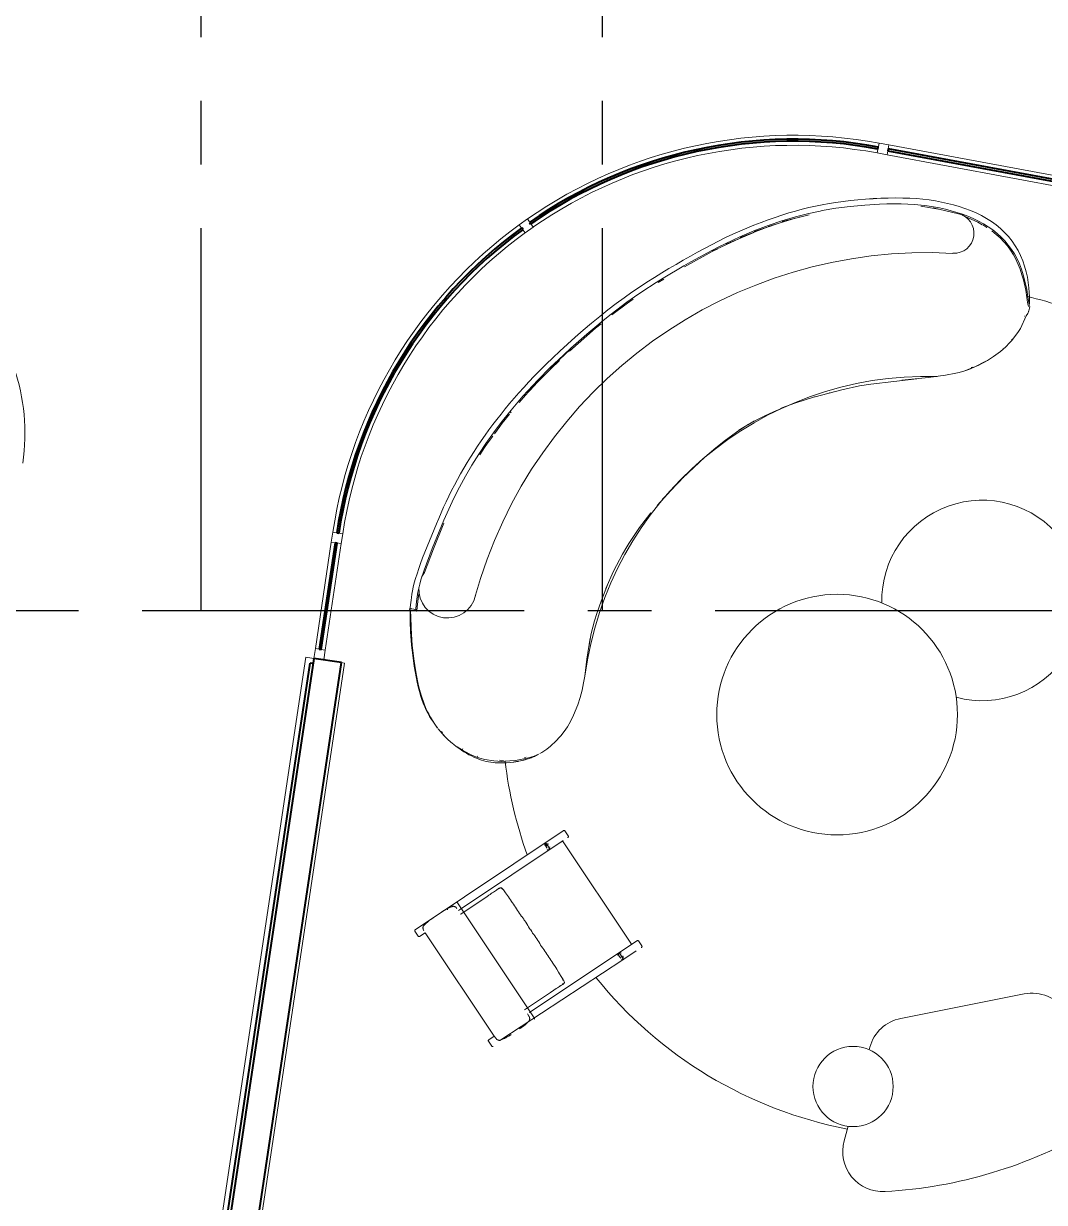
# Model space of a CAD drawing. Extents: x -14.2 to 52.3, y 3.7 to 90.9.
# Drawn here: x 15.74 to 20.83, y 23.6 to 29.48 of the extents above; entities that cross this region are included whole.
import ezdxf

# ---------------------------------------------------------------- set-up
doc = ezdxf.new("R2010")
doc.units = 0
doc.linetypes.add('limpo_PINI-PSG-PE-0102-LAZ-R00$0$CENTER2', pattern=[28.575, 19.05, -3.175, 3.175, -3.175])
for name, color, linetype, lineweight in [('limpo_PINI-PSG-PE-0102-LAZ-R00$0$- LAYOUT', 135, 'Continuous', 5), ('limpo_PINI-PSG-PE-0102-LAZ-R00$0$A-FLOR-PATT', 8, 'Continuous', 5), ('limpo_PINI-PSG-PE-0102-LAZ-R00$0$A-GLAZ-CURT', 52, 'Continuous', 5), ('limpo_PINI-PSG-PE-0102-LAZ-R00$0$A-GLAZ-CWMG', 1, 'Continuous', 5), ('limpo_PINI-PSG-PE-0102-LAZ-R00$0$A-WALL', 1, 'Continuous', 5), ('limpo_PINI-PSG-PE-0102-LAZ-R00$0$A-WALL-FNSH', 1, 'Continuous', 40), ('limpo_PINI-PSG-PE-0102-LAZ-R00$0$ARQ_MOBILIÁRIO', 135, 'Continuous', 5), ('limpo_PINI-PSG-PE-0102-LAZ-R00$0$LAYOUT_AMB_LAZ_dwg', 8, 'Continuous', 5)]:
    doc.layers.add(name, color=color, linetype=linetype, lineweight=lineweight)
for name, color, linetype in [('limpo_PINI-PSG-PE-0102-LAZ-R00$0$PA_ESTR', 181, 'limpo_PINI-PSG-PE-0102-LAZ-R00$0$CENTER2'), ('limpo_PINI-PSG-PE-0102-LAZ-R00$0$XR_ARQT', 7, 'Continuous'), ('XR_ARQT', 7, 'Continuous')]:
    doc.layers.add(name, color=color, linetype=linetype)

# ---------------------------------------------------------------- blocks, each defined once
blk = doc.blocks.new('limpo_PINI-PSG-PE-0102-LAZ-R00$0$PINI-EST-PE-1101-TQR-R20_rvt-1-5PPE_008_LAZER__P_A_0_09_')
at = {"layer": 'limpo_PINI-PSG-PE-0102-LAZ-R00$0$A-FLOR-PATT', "lineweight": 18}
h = blk.add_hatch(dxfattribs=at)
h.set_pattern_fill('FP_1', color=130, style=0, pattern_type=2)
h.set_pattern_definition([(0, (0, 0), (609.6, 152.4), [5.029, -452.171, 5.029, -452.171, -2438.4]), (0, (0, 0), (609.6, 152.4), [-914.4, 5.029, -909.371, 5.029, -452.171, -1066.8]), (0, (0, 0), (609.6, 152.4), [-2286, 5.029, -299.771, 5.029, -756.971]), (120, (228.6, 76.2), (-436.7823, 451.7291), [5.029, -452.171, 5.029, -452.171, -2438.4]), (120, (228.6, 76.2), (-436.7823, 451.7291), [-914.4, 5.029, -909.371, 5.029, -452.171, -1066.8]), (120, (228.6, 76.2), (-436.7823, 451.7291), [-2286, 5.029, -299.771, 5.029, -756.971]), (240, (304.8, 381), (-172.8177, -604.1291), [5.029, -452.171, 5.029, -452.171, -2438.4]), (240, (304.8, 381), (-172.8177, -604.1291), [-914.4, 5.029, -909.371, 5.029, -452.171, -1066.8]), (240, (304.8, 381), (-172.8177, -604.1291), [-2286, 5.029, -299.771, 5.029, -756.971])])
h.paths.add_polyline_path([(24174.1, 2435), (24175, 2435), (24174.1, 2483), (24165.2, 2435)])
h.paths.add_polyline_path([(30483.8, 2435), (30485.7, 2435), (30469.3, 2443.4), (30482.5, 2435.6)])
h.paths.add_polyline_path([(20090, 2435), (20210, 2435), (20210, 3076.2), (20090, 3098.5), (20090, 2438.3)])
h.paths.add_polyline_path([(30434.6, 2466), (30410.2, 2483.6), (30420.8, 2475)])
h.paths.add_polyline_path([(19811.7, 3241.7), (19820.8, 3290.9), (16899.1, 3833.1), (16828.6, 3795.3), (19810, 3242)])
h.paths.add_polyline_path([(11437.8, 4789.5), (11429.4, 4790.2), (11436.7, 4789.6)])
h.paths.add_polyline_path([(11269.7, 4802), (11267.6, 4802.2), (11267.6, 4802)])
h.paths.add_polyline_path([(19951.9, 8311.9), (19951.9, 8311.9), (19951.9, 8311.9)])
h.paths.add_polyline_path([(20159, 8353), (20162.4, 8353.3), (20159, 8353)])
h.paths.add_polyline_path([(20258.6, 8364.6), (20258.7, 8364.6), (20258.7, 8364.6)])
h.paths.add_polyline_path([(15587.2, 8658.4), (15588.5, 8667.1), (10225, 9462.3), (10225, 9460.5), (15579.9, 8659.4)])
h.paths.add_polyline_path([(17609.6, 8661.5), (17609.6, 8661.5), (17609.5, 8661.5)])
blk = doc.blocks.new('limpo_PINI-PSG-PE-0102-LAZ-R00$0$Parede básica _ DAA_VID - CINZA 2 - ___-2873733-5PPE_008_LAZER__P_A_0_09_')
at = {"layer": 'limpo_PINI-PSG-PE-0102-LAZ-R00$0$A-WALL'}
for p, q in [((11644.5, 4706.5), (13236.8, 4411)), ((13245.9, 4460.2), (11653.7, 4755.7))]:
    blk.add_line(p, q, dxfattribs=at)
blk = doc.blocks.new('limpo_PINI-PSG-PE-0102-LAZ-R00$0$Montante retangular - 50 x 50-2873748-5PPE_008_LAZER__P_A_0_09_')
at = {"layer": 'limpo_PINI-PSG-PE-0102-LAZ-R00$0$A-GLAZ-CWMG', "lineweight": 15}
for p, q in [((-50, 25), (0, 25)), ((-50, -25), (-50, 25)), ((0, 25), (0, -25)), ((0, -25), (-50, -25))]:
    blk.add_line(p, q, dxfattribs=at)
blk = doc.blocks.new('limpo_PINI-PSG-PE-0102-LAZ-R00$0$Parede básica _ DAA_VID - CINZA 2 - ___-3849700-5PPE_008_LAZER__P_A_0_09_')
at = {"layer": 'limpo_PINI-PSG-PE-0102-LAZ-R00$0$A-WALL'}
for radius in [1000, 950]:
    blk.add_arc((6346.1, 3316.8), radius, 351.46859, 102.058, dxfattribs=at)
blk = doc.blocks.new('limpo_PINI-PSG-PE-0102-LAZ-R00$0$Parede básica _ DAA_VID - CINZA 2 - ___-3852131-5PPE_008_LAZER__P_A_0_09_')
at = {"layer": 'limpo_PINI-PSG-PE-0102-LAZ-R00$0$A-WALL'}
for p, q in [((8793.9, 2243.5), (8873.6, 2774.3)), ((8923, 2766.9), (8843.4, 2236))]:
    blk.add_line(p, q, dxfattribs=at)
blk = doc.blocks.new('limpo_PINI-PSG-PE-0102-LAZ-R00$0$Montante retangular - 50 x 50-2873401-5PPE_008_LAZER__P_A_0_09_')
at = {"layer": 'limpo_PINI-PSG-PE-0102-LAZ-R00$0$A-GLAZ-CWMG', "lineweight": 15}
for p, q in [((-50, 25), (0, 25)), ((-50, -25), (-50, 25)), ((0, 25), (0, -25)), ((0, -25), (-50, -25))]:
    blk.add_line(p, q, dxfattribs=at)
blk = doc.blocks.new('limpo_PINI-PSG-PE-0102-LAZ-R00$0$Montante retangular - 50 x 50-2058550-5PPE_008_LAZER__P_A_0_09_')
at = {"layer": 'limpo_PINI-PSG-PE-0102-LAZ-R00$0$A-GLAZ-CWMG', "lineweight": 15}
for p, q in [((0, 25), (-50, 25)), ((-50, 25), (-50, -25)), ((0, -25), (0, 25)), ((-50, -25), (0, -25))]:
    blk.add_line(p, q, dxfattribs=at)
blk = doc.blocks.new('limpo_PINI-PSG-PE-0102-LAZ-R00$0$Parede básica _ DAA_VID - CINZA 2 - ___-3852318-5PPE_008_LAZER__P_A_0_09_')
at = {"layer": 'limpo_PINI-PSG-PE-0102-LAZ-R00$0$A-WALL'}
for radius, start in [(2325, 126.09375), (2275, 126.05332)]:
    blk.add_arc((11180.3, 2478.8), radius, start, 171.46859, dxfattribs=at)
blk = doc.blocks.new('limpo_PINI-PSG-PE-0102-LAZ-R00$0$Montante retangular - 50 x 50-3852149-5PPE_008_LAZER__P_A_0_09_')
at = {"layer": 'limpo_PINI-PSG-PE-0102-LAZ-R00$0$A-GLAZ-CWMG', "lineweight": 15}
for p, q in [((-25, 25), (25, 25)), ((-25, -25), (-25, 25)), ((25, 25), (25, -25)), ((25, -25), (-25, -25))]:
    blk.add_line(p, q, dxfattribs=at)
blk = doc.blocks.new('limpo_PINI-PSG-PE-0102-LAZ-R00$0$Parede básica _ DAA_VID - CINZA 2 - ___-3852316-5PPE_008_LAZER__P_A_0_09_')
at = {"layer": 'limpo_PINI-PSG-PE-0102-LAZ-R00$0$A-WALL'}
for radius, end in [(2325, 124.86146), (2275, 124.90188)]:
    blk.add_arc((11180.3, 2478.8), radius, 79.48661, end, dxfattribs=at)
blk = doc.blocks.new('limpo_PINI-PSG-PE-0102-LAZ-R00$0$LAYOUT_AMB_LAZ_dwg-2867451-5PPE_008_LAZER__P_A_0_09_')
at = {"color": 9, "lineweight": 5}
for p, q in [((28748.4, 22794.3), (28835.4, 22780)), ((28810.1, 22785.9), (28935.8, 22756.8)), ((27917.3, 22667.7), (28056.2, 22714.7)), ((28122.4, 22734.5), (27987.5, 22694.1)), ((27993.1, 22693.3), (28022.2, 22702.7)), ((28056.7, 22717.5), (28191.1, 22752.3)), ((28141.7, 22739.5), (28157.2, 22743.4)), ((27776.7, 22605.7), (27915.3, 22664.1)), ((27846.9, 22638.2), (27986.5, 22691.1)), ((27858.5, 22640.1), (27872, 22645.6)), ((27707, 22570.4), (27843.2, 22633.7)), ((27466.3, 22430.6), (27438.8, 22413.5)), ((27268.2, 22337.8), (27228.5, 22308.7)), ((29287.8, 22290.9), (29287.7, 22291)), ((29265.5, 22245.7), (29265.8, 22246.2)), ((29284, 22271.7), (29283.9, 22271.4)), ((29284, 22271.7), (29283.9, 22271.4)), ((29200.9, 22129.2), (29202.6, 22131.3)), ((26902.8, 21983.4), (26946.1, 22024.3)), ((28999.2, 21989.6), (29007.1, 21992)), ((26791.2, 21869.8), (26826.6, 21905.9)), ((28288.9, 21864.3), (28288.9, 21864.3)), ((28289.5, 21864.5), (28289.5, 21864.5)), ((28290.9, 21864.8), (28291, 21864.8)), ((28291.9, 21865), (28291.9, 21865)), ((28312.2, 21869.9), (28312.3, 21869.9)), ((28312.5, 21869.9), (28312.6, 21870)), ((26701.9, 21764), (26705.6, 21768.3)), ((27839.8, 21677), (27919.4, 21723.2)), ((27433, 21301.3), (27501.2, 21377.2)), ((26317.8, 21085.7), (26370.4, 21213.2)), ((26201.1, 20775.3), (26201.7, 20734.7)), ((26205.3, 20649.9), (26207, 20628)), ((26212.4, 20604), (26207, 20690.5)), ((26363.8, 20166.3), (26358.5, 20174.2)), ((26464.1, 20085.8), (26462.1, 20087.3)), ((26538.8, 20049.9), (26535.8, 20051.3)), ((26667.9, 20029.2), (26647.4, 20031.4)), ((26681.8, 20018.2), (26680, 20018.1)), ((26719.1, 20022.1), (26716.7, 20021.8)), ((26728.8, 20023.5), (26725, 20022.9)), ((26780.3, 20046), (26772.2, 20044.6)), ((26775.7, 20034.1), (26773.8, 20033.6))]:
    blk.add_line(p, q, dxfattribs=at)
at = {"color": 9, "lineweight": 5, "flags": 128}
for points in [[(26948.6, 22071.7), (26913.2, 22038.7), (26948.5, 22071.8), (26985.9, 22106), (27024.8, 22140.8), (27064.8, 22175.7), (27105.6, 22210.4), (27146.8, 22244.4), (27187.9, 22277.3), (27228.5, 22308.7), (27268.1, 22338), (27307, 22365.5), (27345.1, 22391.4), (27382.6, 22415.9), (27419.6, 22439.3), (27456, 22461.6), (27492.1, 22483.1), (27527.9, 22504.1), (27563.4, 22524.7), (27563.4, 22524.7), (27598.9, 22544.9), (27634.1, 22564.6), (27669.3, 22583.9), (27704.5, 22602.5), (27739.6, 22620.6), (27774.7, 22638), (27810, 22654.7), (27845.3, 22670.6), (27880.7, 22685.8), (27916, 22700.3), (27951.2, 22713.9), (27986.3, 22726.8), (28021, 22738.9), (28055.5, 22750.2), (28089.5, 22760.7), (28123.1, 22770.4), (28156.4, 22779.3), (28189.5, 22787.5), (28222.8, 22795), (28256.3, 22801.7), (28290.3, 22807.9), (28325, 22813.4), (28360.5, 22818.3), (28397, 22822.7), (28434.3, 22826.5), (28472.1, 22829.7), (28472.1, 22829.7), (28510, 22832.1)], [(28472.1, 22829.7), (28510, 22832.3), (28510, 22832.1), (28547.8, 22834.2), (28510, 22832.3)], [(28547.8, 22834.2), (28585.3, 22835.4), (28622.1, 22835.8), (28657.9, 22835.4), (28692.5, 22834.3), (28726, 22832.3), (28758.5, 22829.4), (28790.1, 22825.6), (28821, 22821), (28851.2, 22815.4), (28880.9, 22808.8), (28910.3, 22801.3), (28939.3, 22792.8), (28967.9, 22783.3), (28996, 22772.7), (29023.4, 22760.9), (29049.9, 22748), (29075.6, 22733.8), (29100.1, 22718.3)], [(27356.9, 22367.6), (27428.4, 22413.9), (27463, 22435.9), (27566.8, 22497.1), (27601.3, 22517), (27705.3, 22573.7), (27740.1, 22591.8), (27775.1, 22609), (27845.3, 22641.7), (27915.9, 22671.3), (27986.2, 22697.8), (28055.5, 22721.2), (28123.2, 22741.2), (28156.5, 22750.3), (28189.7, 22758.3), (28245.3, 22770.2), (28256.2, 22772.7)], [(28256.2, 22772.7), (28324.2, 22784.3), (28395, 22793.5), (28468.2, 22800.4), (28542, 22804.6), (28578.5, 22805.8), (28614.4, 22806.1), (28649.6, 22805.8), (28716.7, 22802.5), (28748.9, 22799.5), (28780.3, 22795.9), (28810.9, 22791.1), (28840.9, 22785.6), (28870.3, 22779.3), (28899.2, 22771.9), (28927.6, 22763.6), (28955.5, 22754.2), (28982.8, 22744.1), (29009.3, 22732.6), (29035, 22720.2), (29059.7, 22706.1), (29083.8, 22692.1), (29106.4, 22676.2), (29127.9, 22659.1), (29148, 22640.8), (29166.4, 22621.4), (29183.8, 22600.8), (29199.9, 22579.1), (29214.5, 22556.2), (29228.2, 22531.7), (29239.9, 22506.5), (29249.2, 22480.8), (29258.4, 22452.8), (29265.6, 22426.7), (29276.2, 22379.6), (29281.9, 22342.1), (29286.8, 22314.4)], [(28953.8, 22749.2), (29032.3, 22714.6), (29053.4, 22702.3)], [(29074.3, 22690.1), (29077.4, 22688.3), (29057.4, 22702)], [(29100.1, 22718.3), (29123.4, 22701.4), (29145.4, 22683.2)], [(29102.4, 22671.1), (29123.5, 22654.2), (29143.3, 22636.2), (29162.3, 22616.8), (29179.6, 22596.4), (29195.5, 22574.9), (29209.9, 22552.2), (29218.2, 22537.2), (29233.8, 22504), (29243.5, 22479.8), (29252.3, 22452.5)], [(29145.4, 22683.2), (29165.9, 22663.6), (29185, 22642.7), (29202.6, 22620.7)], [(27569.4, 22492.5), (27708.2, 22568.2), (27735.9, 22581.8)], [(29202.6, 22620.7), (29218.6, 22597.5), (29233, 22573.3), (29245.6, 22548)], [(29245.6, 22548), (29256.6, 22521.9), (29265.7, 22494.8), (29273.2, 22467.5), (29279.1, 22440.2), (29283.6, 22413.6)], [(29252.3, 22452.5), (29259.5, 22426.6), (29270.8, 22375.8), (29276.3, 22339.7)], [(29283.6, 22413.6), (29286.8, 22388.1), (29288.9, 22364.2), (29290, 22342.4), (29290.2, 22323.3)], [(26763.6, 21846.3), (26812.7, 21900.5), (26839.8, 21928.3), (26898.4, 21987.8), (26966.6, 22052), (27003.5, 22086.3), (27082.1, 22155.6), (27122.5, 22190.2), (27163.3, 22223.9), (27203.7, 22256.6), (27282.1, 22316.2), (27319.8, 22343), (27356.9, 22367.6)], [(27207.1, 22252.3), (27285.9, 22311.1), (27314.2, 22330.9)], [(29291.4, 22293.7), (29291.6, 22293.1), (29287.3, 22273.3), (29282.1, 22259.9), (29273.8, 22247.8), (29244.8, 22184), (29241.7, 22179.4), (29231, 22164.4)], [(29276.3, 22339.7), (29278.5, 22325.1), (29282.1, 22306.1)], [(29284.8, 22294.6), (29284.3, 22296.7), (29282.1, 22306.1)], [(29288.4, 22306.4), (29287.1, 22312.8), (29288.4, 22307.9)], [(29290.2, 22323.3), (29289.6, 22307.2), (29289.3, 22304), (29288.4, 22307.9)], [(29290.8, 22291.6), (29290.7, 22291.5), (29289.3, 22290.7)], [(29290.6, 22298.5), (29291.6, 22293.1), (29291.4, 22293.4)], [(26996.1, 22071.7), (27126.6, 22185.4), (27153.4, 22207.1)], [(29079.8, 22025.4), (29033.3, 22000.3), (29020.8, 21994.9), (29068.5, 22019.4), (29079.8, 22025.4), (29110.7, 22044.8), (29144.9, 22069.5), (29159.1, 22081.8), (29172.5, 22093.5), (29189.9, 22112.3), (29201, 22124.4), (29215.1, 22142.8), (29231, 22164.4)], [(26898.4, 21987.8), (26898.8, 21987.5), (26968.5, 22049.9), (27004.9, 22084.7), (27003.5, 22086.3)], [(29154.9, 22085.9), (29155.3, 22086.2), (29155.7, 22086.6)], [(26202.5, 20792), (26202.1, 20787.5), (26202, 20787.5), (26202.5, 20793.1), (26202.6, 20793.3), (26204.9, 20817.6), (26206.2, 20829.5), (26208, 20843.2), (26210.4, 20858.7), (26213.5, 20876), (26217.4, 20895), (26222.4, 20915.6), (26228.5, 20937.9), (26235.9, 20961.7), (26244.4, 20986.9), (26253.8, 21013.2), (26264, 21040.4), (26274.8, 21068.3), (26286, 21096.6), (26320.8, 21181.8), (26332.5, 21209.8), (26344.3, 21237.7), (26356.2, 21265.4), (26368.5, 21293), (26381.2, 21320.6), (26394.3, 21348.3), (26408, 21376), (26422.3, 21403.8), (26437.3, 21431.7), (26452.8, 21459.7), (26468.9, 21487.6), (26485.5, 21515.4), (26502.6, 21543.2), (26520.2, 21570.7), (26538.1, 21598), (26556.4, 21625), (26575.2, 21651.8), (26594.3, 21678.4), (26614, 21704.9), (26634.1, 21731.2), (26654.7, 21757.6), (26676, 21783.9), (26697.8, 21810.3), (26720.2, 21836.8), (26743.5, 21863.5), (26767.8, 21890.7), (26793.5, 21918.4), (26820.6, 21946.9), (26849.4, 21976.4), (26880.2, 22006.9), (26913.2, 22038.6)], [(28653.6, 21926.1), (28786.8, 21940.1), (28870.9, 21951), (28922.8, 21961.3), (28938.5, 21965.3), (28968, 21974), (28982, 21978.4), (28995.3, 21983.9), (29020.6, 21994.8), (28968, 21974)], [(26745.3, 21816), (26776.6, 21851.4), (26792.1, 21869), (26826.6, 21905.9), (26827.3, 21906.5), (26902.8, 21983.4)], [(28049, 21785), (28068.6, 21793.3), (28124.3, 21813.6), (28217.4, 21843.1), (28221.1, 21844.2), (28353.7, 21879.3), (28442.6, 21898.2), (28498.4, 21907.6), (28728.9, 21934)], [(26312.1, 21088), (26369.8, 21227.8), (26419.5, 21337.9), (26447.2, 21393), (26477.6, 21447.9), (26509.8, 21502.8), (26543.4, 21557.4), (26579.5, 21610.7), (26616.6, 21663.6), (26656.2, 21715.6), (26697.1, 21767.9), (26763.6, 21846.3)], [(26621.5, 21660), (26648.1, 21695.3), (26660.7, 21712.1), (26696.9, 21757.3)], [(27882.3, 21703.5), (27969.5, 21749.7), (28013.1, 21769.7), (28067.5, 21792.9)], [(27563.9, 21441.4), (27560, 21437.7), (27561.2, 21438.9), (27671.8, 21542.7), (27725.2, 21589.1), (27774, 21628.2), (27840.5, 21675.9), (27874.2, 21697)], [(26548.6, 21554), (26572.9, 21590.4), (26584.2, 21607.4), (26613.9, 21648.1)], [(27459.2, 21333.9), (27536.3, 21413.2), (27567.1, 21444.4)], [(27177.4, 20888.1), (27215.1, 20973.4), (27260.2, 21059.7), (27281.7, 21095.8), (27292, 21112.2), (27345.7, 21192.2), (27402.4, 21264.7), (27379.9, 21237.7)], [(26204.1, 20787.5), (26204.5, 20787.3), (26206.2, 20787.3), (26210.8, 20786.3), (26219.6, 20784.5), (26229.7, 20782), (26229.8, 20786.9), (26233.5, 20823.3), (26240.7, 20869.9), (26249.5, 20909.4), (26255.5, 20931.5), (26271.1, 20979.9), (26312.1, 21088)], [(26321.4, 21093.4), (26318.3, 21085.5), (26272.9, 20967.2)], [(27092.2, 20595.8), (27104.5, 20663.8), (27120.8, 20725.9), (27132.8, 20763.4), (27153.6, 20824.5), (27189.2, 20914.7)], [(26200, 20782.4), (26204.3, 20780.9), (26208.9, 20780), (26217.8, 20778.1), (26232.7, 20774.9), (26235.7, 20775.6), (26236.9, 20794), (26239.6, 20822.8), (26243.7, 20851.6), (26246.5, 20866)], [(26200.3, 20778.6), (26199.1, 20785.6), (26200, 20787)], [(26204.3, 20780.9), (26202.9, 20781.8), (26199.8, 20783.7)], [(26203.4, 20773.8), (26201.2, 20777.2), (26201.1, 20776.3), (26201.1, 20775.7), (26201.1, 20775.3)], [(26201.1, 20774.1), (26201.7, 20734.7), (26201.7, 20733.2), (26202.5, 20706.7), (26203.1, 20688.7), (26203, 20693.8), (26202.5, 20706.7), (26201.9, 20726.3), (26201.7, 20733.2)], [(26278, 20294.7), (26271.3, 20312.6), (26257.7, 20351.1), (26251.3, 20372.2), (26245.8, 20394.9), (26240, 20419.2), (26230.1, 20471.3), (26221.7, 20525.4), (26212.4, 20604), (26207.6, 20671.3), (26206.4, 20690.5), (26204.8, 20747.3), (26204, 20773.1), (26203.4, 20773.8)], [(26214.9, 20553.7), (26211.7, 20579.7), (26211.9, 20580), (26209.1, 20605), (26211.7, 20579.7), (26209.1, 20604.6), (26209.1, 20605), (26207, 20628.6), (26205.5, 20650.9), (26203.1, 20689.8), (26203.1, 20688.7), (26204.1, 20670.2), (26203.1, 20689.8)], [(26207, 20628.6), (26209.1, 20604.6), (26207, 20628), (26207, 20628.6), (26205.3, 20649.9), (26204.1, 20670.2)], [(26848.5, 20064), (26858.7, 20069.6), (26883.4, 20086.5), (26900.7, 20100.6), (26930.2, 20127.9), (26946.1, 20145.5), (26954.2, 20154.9), (26978.3, 20186.4), (26986, 20198.4), (27001.2, 20224.9), (27016.2, 20255.2), (27037.2, 20306.8), (27049.5, 20343.6), (27059.7, 20380.8), (27066.8, 20417.3), (27072.7, 20451), (27081.9, 20536), (27099.8, 20639.5)], [(26211.7, 20579.7), (26215, 20553.9), (26214.9, 20553.7), (26218.4, 20527.2), (26218.4, 20527.1), (26222.4, 20500.2), (26222.4, 20500.1), (26226.8, 20473.2), (26231.6, 20446.8), (26236.7, 20421.3)], [(26211.9, 20580), (26215, 20553.9), (26218.4, 20527.2)], [(26236.7, 20421.3), (26242.2, 20397.1), (26247.9, 20374.5), (26254, 20353.4), (26260.4, 20333.7)], [(26260.4, 20333.7), (26267.2, 20315.2), (26274.4, 20297.7), (26282.1, 20281), (26290.2, 20265.1), (26298.7, 20249.8), (26307.8, 20234.9), (26317.4, 20220.4), (26327.4, 20206.4), (26337.8, 20192.8), (26338.8, 20191.5), (26321.2, 20216), (26302.5, 20246.1), (26294.1, 20261.8), (26285.7, 20277.9), (26278, 20294.7)], [(26371.5, 20153.5), (26351.6, 20176.1), (26341.1, 20188.4), (26361.3, 20164.2)], [(26678.8, 20018), (26677.2, 20017.9), (26676.2, 20017.8), (26674.1, 20017.7), (26665.9, 20017.6), (26645.4, 20017.9), (26626.4, 20018.9), (26615.7, 20019.9), (26604.5, 20021.3), (26592.9, 20023.1), (26581, 20025.5), (26569, 20028.5), (26556.9, 20032), (26544.7, 20036.2), (26532.4, 20041), (26520, 20046.3), (26507.6, 20052.3), (26495.1, 20058.8), (26482.5, 20065.9), (26469.8, 20073.6), (26457.2, 20081.9), (26444.5, 20090.8), (26431.9, 20100.2), (26419.4, 20110.1), (26417.8, 20111.4), (26413.2, 20114.8), (26391.7, 20133.4), (26381.4, 20143.1), (26361.3, 20164.2)], [(26832, 20056.7), (26820.3, 20052), (26784.6, 20041.5), (26759.8, 20035.8), (26727.1, 20030.1), (26699.2, 20027.4), (26674.3, 20026.1), (26659.6, 20025.6), (26619.5, 20027.5), (26573.7, 20034.4), (26549.3, 20040.9), (26524.6, 20049.7), (26499.7, 20060.7), (26461.9, 20081.5), (26436.8, 20097.4)], [(26773, 20033.4), (26767.8, 20031.9), (26775.7, 20034.1), (26783.4, 20036.3), (26804.4, 20043.3), (26810.6, 20045.7), (26816.4, 20048.1), (26822, 20050.5), (26827.2, 20053), (26832.3, 20055.6), (26837.3, 20058.3), (26842.1, 20061.1), (26842.5, 20061.3), (26841.9, 20061.1), (26837.3, 20058.3)], [(26810.6, 20045.7), (26813.5, 20046.9), (26812.5, 20046.5), (26825.5, 20052.3)], [(26832.3, 20055.6), (26829.8, 20054.4), (26827.2, 20053)], [(26626.4, 20018.9), (26636.3, 20018.2), (26645.4, 20017.9)], [(26751.8, 20028), (26771.7, 20033.1), (26767.8, 20031.9), (26751.8, 20028), (26743.9, 20026.3), (26736.3, 20024.8), (26740.3, 20025.6), (26732.3, 20024.1), (26736.3, 20024.8), (26728.8, 20023.5), (26721.8, 20022.4), (26715.1, 20021.5), (26703, 20020.2), (26682.8, 20018.3)], [(26783.4, 20036.3), (26790.8, 20038.6), (26804.4, 20043.3)]]:
    blk.add_lwpolyline(points, dxfattribs=at)
at = {"color": 9, "lineweight": 5}
for centre, radius, start, end in [((28913.2, 22659.4), 100, 266.85016, 76.95309), ((28779.2, 20224.7), 2338.3, 86.85016, 164.79377), ((28779.2, 20224.7), 1721.5, 88.34868, 172.44656), ((26387.8, 20883.2), 142.4, 143.83697, 153.32135), ((26387.8, 20883.2), 142.4, 176.31828, 347.70735)]:
    blk.add_arc(centre, radius, start, end, dxfattribs=at)
at = {"layer": 'limpo_PINI-PSG-PE-0102-LAZ-R00$0$- LAYOUT', "color": 9}
for p, q in [((26965.7, 19679), (26964.5, 19678.5)), ((26989.8, 19647.5), (26988.8, 19646.6)), ((26876.6, 19604.8), (26877.8, 19602.8)), ((26877.8, 19618), (26877.1, 19618.3)), ((26877.9, 19602.1), (26877.3, 19601.7)), ((26879.1, 19602.9), (26878.2, 19602.3)), ((26881.3, 19613.5), (26881.3, 19613.5)), ((26882.3, 19605), (26881.9, 19604.7)), ((26882.5, 19611.7), (26882.8, 19611.8)), ((26883.7, 19606), (26882.9, 19605.4)), ((26885, 19606.8), (26884.1, 19606.2)), ((26885.5, 19613.7), (26884.8, 19613.3)), ((26884.9, 19613.2), (26885.5, 19613.7)), ((26886.7, 19583.9), (26885.6, 19583.2)), ((26886.1, 19607.5), (26886, 19607.5)), ((26888.5, 19609.2), (26887.9, 19608.7)), ((26888.4, 19615.5), (26889.1, 19616)), ((26889, 19585.4), (26888.4, 19585)), ((26889.9, 19610.1), (26889.2, 19609.6)), ((26892.1, 19611.6), (26891.3, 19611.1)), ((26892.2, 19594.1), (26893.1, 19594.7)), ((26893.6, 19595), (26893.9, 19595.2)), ((26894.7, 19595.8), (26895.3, 19596.2)), ((26894.8, 19593.2), (26894.9, 19593.2)), ((26896, 19596.6), (26896.6, 19597)), ((26896.1, 19596.5), (26896.7, 19597)), ((26896.9, 19591.2), (26896.4, 19590.9)), ((26897.2, 19590.9), (26897.1, 19590.8)), ((26898, 19598), (26897.3, 19597.5)), ((26898.4, 19591.7), (26897.8, 19591.3)), ((26900.2, 19599.4), (26899.5, 19598.9)), ((26903.2, 19594.9), (26902.5, 19594.4)), ((26955.6, 19624.4), (26959.2, 19626.8)), ((26959.8, 19628), (26958.5, 19628.1)), ((26643.1, 19390.5), (26641.3, 19389.3)), ((26645.7, 19392.1), (26644.5, 19391.4)), ((26644.8, 19391.2), (26644.9, 19391.2)), ((26648.3, 19393.7), (26647.1, 19393.1)), ((26648, 19393.4), (26647.2, 19393)), ((26652.6, 19393.3), (26652, 19393.4)), ((26654.1, 19394.6), (26653.8, 19394.6)), ((26654.2, 19392.8), (26654.3, 19392.7)), ((26655.7, 19393.9), (26655.1, 19394.2)), ((26659.8, 19390.5), (26658.9, 19391.4)), ((26386.9, 19287.9), (26387.2, 19287.2)), ((26357.9, 19273.1), (26365, 19277.7)), ((26454.3, 19263), (26456.6, 19264.5)), ((27305, 19111.4), (27304.6, 19110.2)), ((27234.8, 19059.7), (27234.2, 19059.3)), ((27238.6, 19062.3), (27238, 19061.9)), ((27244.6, 19054.1), (27243.3, 19056)), ((27248, 19064.7), (27248, 19064.7)), ((27249.8, 19063.3), (27249.4, 19063.8)), ((27250.6, 19070.3), (27249.9, 19069.9)), ((27251.5, 19064.6), (27252.2, 19065)), ((27251.6, 19064.5), (27252.2, 19064.9)), ((27252.8, 19071.8), (27252.1, 19071.3)), ((27253.6, 19065.8), (27252.9, 19065.4)), ((27259.1, 19051.9), (27258.5, 19051.5)), ((27261.7, 19053.7), (27261, 19053.2)), ((27263.9, 19055.2), (27263.2, 19054.7)), ((27249.7, 19045.7), (27249.2, 19045.3)), ((27250.9, 19046.5), (27250, 19045.9)), ((27260.3, 19040.2), (27255.8, 19037.2)), ((27258.4, 19045), (27258.6, 19045.1)), ((27259.2, 19048.8), (27259.5, 19048.6)), ((27260.3, 19046.3), (27260.6, 19046.4)), ((27261.6, 19044.5), (27261.6, 19044.4)), ((27262.7, 19047.8), (27263.4, 19048.3)), ((27263.4, 19048.3), (27262.8, 19047.7)), ((27263.6, 19042.4), (27263.1, 19042.1)), ((27264.7, 19049.2), (27264, 19048.7)), ((27264.4, 19039.5), (27264.4, 19038.7)), ((27266.2, 19050.2), (27266.9, 19050.7)), ((26948, 18904.6), (26947.3, 18904.1)), ((26947.4, 18904.5), (26948.9, 18905.4)), ((26963.1, 18914.8), (26963, 18914.7)), ((26965.3, 18916.8), (26963.5, 18915.1)), ((26965.2, 18917), (26963.6, 18915.7)), ((26967.5, 18918.1), (26968.3, 18919)), ((26967.6, 18918), (26968.3, 18918.8)), ((26772.4, 18786.9), (26901.6, 18873.3))]:
    blk.add_line(p, q, dxfattribs=at)
at = {"layer": 'limpo_PINI-PSG-PE-0102-LAZ-R00$0$- LAYOUT', "color": 9, "flags": 128}
for points in [[(26224.5, 19180.9), (26224.6, 19182.2), (26225, 19183.4), (26225.7, 19184.5), (26226.7, 19185.4), (26964.5, 19678.5), (26966.6, 19679.9), (26967.8, 19680.5), (26969.1, 19680.7), (26970.4, 19680.6), (26971.6, 19680.2), (26972.7, 19679.5), (26973.6, 19678.5), (26990.2, 19653.6), (26990.8, 19652.4), (26991.1, 19651.1), (26991, 19649.8), (26990.6, 19648.6), (26989.8, 19647.5), (26987.7, 19646.1), (26986.7, 19645.2)], [(26938.3, 19660.1), (26939, 19661.2), (26940, 19662.1)], [(26965.4, 19631), (26964.2, 19630.2), (26452.6, 19288.2)], [(26885, 19592.2), (26883.7, 19594.1), (26883.5, 19594.3), (26878.2, 19602.3), (26878, 19602.6), (26877.8, 19602.8), (26872.4, 19610.9)], [(26876.6, 19618.3), (26876.1, 19618.4), (26875.8, 19618.4), (26874.6, 19618.1), (26873.4, 19617.6)], [(26882.7, 19605.3), (26882.3, 19605), (26876.6, 19613.7), (26876, 19614.9), (26875.7, 19616.1), (26875.8, 19617.4), (26876.1, 19618.4), (26876.2, 19618.7), (26877, 19619.8), (26877.9, 19620.6)], [(26879, 19617.4), (26879.4, 19617.1), (26880.3, 19616.2), (26882.2, 19613.2), (26881.3, 19613.5), (26881.5, 19613.3)], [(26879.7, 19615.8), (26880.2, 19616.1), (26894.5, 19594.8), (26894.1, 19595.3), (26894.2, 19595.4), (26894.5, 19594.8)], [(26881.8, 19612.9), (26882, 19612.7), (26882.8, 19611.8), (26883.2, 19611.3), (26884.5, 19609.6), (26885.5, 19608.2), (26885.8, 19607.8), (26886, 19607.5), (26891.3, 19599.5), (26891.6, 19599.1), (26891.3, 19599.5), (26886, 19607.5), (26885.8, 19607.8), (26884.3, 19609.9), (26884.5, 19609.6)], [(26882.3, 19613.1), (26882.2, 19613.2), (26882.1, 19613.1)], [(26885.8, 19607.8), (26885.5, 19608.2), (26883.1, 19612), (26882.3, 19613.1)], [(26884, 19613.1), (26883.4, 19613), (26883.2, 19613)], [(26894.2, 19594.6), (26893.9, 19595.2), (26893.6, 19595.8), (26892.5, 19597.6), (26891.6, 19599.1), (26891.3, 19599.5), (26892.7, 19597.3), (26892.5, 19597.6)], [(26893.2, 19588.7), (26894.1, 19587.8), (26895.2, 19587), (26896.4, 19586.6), (26897.4, 19586.6), (26897.7, 19586.5), (26899, 19586.8), (26900.2, 19587.4)], [(26894.9, 19594.3), (26894.9, 19594.2), (26894.8, 19594.1)], [(26894.8, 19593.5), (26894.8, 19593.2), (26894.9, 19594.2)], [(26897.7, 19588.3), (26897.7, 19588.7), (26897.7, 19588.9), (26897.5, 19590.1), (26897.1, 19590.8), (26896.9, 19591.2), (26894.9, 19594.2), (26894.9, 19594.2), (26894.9, 19594.3)], [(26895, 19589.9), (26895.9, 19590.5), (26895.6, 19590.3)], [(26895.2, 19595.1), (26895.2, 19595.3), (26895.6, 19595.8)], [(26895.6, 19584.3), (26896.6, 19585.2), (26897.3, 19586.2), (26897.4, 19586.6), (26897.7, 19587.5), (26897.7, 19587.8)], [(26961.1, 19628.3), (26961.6, 19628.4), (26961.7, 19628.5), (27306.2, 19113), (27308.7, 19114.7), (27309.9, 19115.5)], [(26457.1, 19265.2), (26454.1, 19263.2), (26453.6, 19263.9), (26455.7, 19265.2), (26583.3, 19350.5), (26594.8, 19358.2), (26600.1, 19361.8), (26605.7, 19365.6), (26611.4, 19369.5), (26616.8, 19373.2), (26622.1, 19376.9), (26627.2, 19380.4), (26631.9, 19383.7), (26636.1, 19386.6), (26639.9, 19389.3), (26643.3, 19391.6), (26646.2, 19393.4)], [(26641.1, 19389.4), (26642.9, 19390.6), (26643.4, 19390.9)], [(26641.6, 19389.2), (26642.5, 19389.8), (26642.6, 19389.8)], [(26644.3, 19391.5), (26645.8, 19392.4), (26646, 19392.5)], [(26711.1, 19321), (26706.7, 19327.3), (26701.6, 19334.7), (26696.4, 19342), (26691.3, 19349.4), (26686.3, 19356.4), (26677.1, 19369.4), (26673.2, 19374.9), (26669.7, 19379.8), (26666.8, 19383.9), (26664.1, 19387.3), (26663.6, 19387.8), (26663.3, 19388.1), (26661.8, 19389.9), (26661.2, 19390.6), (26659.1, 19392.7), (26657.1, 19394.2), (26655.3, 19395.1), (26654.8, 19395.2), (26652.9, 19395.5), (26650.9, 19395.3), (26648.7, 19394.6), (26646.2, 19393.4)], [(26646.8, 19391.9), (26648.1, 19392.5), (26648.7, 19392.7)], [(26648.9, 19392.9), (26647.9, 19392.6), (26647.6, 19392.5), (26647, 19392.3)], [(26652.3, 19394.7), (26650.9, 19394.6), (26650.2, 19394.3)], [(26650.9, 19394.6), (26650.7, 19394.6), (26650.4, 19394.4)], [(26652, 19393.3), (26652.1, 19393.3), (26652.5, 19393.2)], [(26657.3, 19392.8), (26656.3, 19393.6), (26655.9, 19393.8)], [(26662.8, 19386.7), (26662.5, 19387.2), (26660.8, 19389.3)], [(26366, 19278.4), (26370.1, 19280.9), (26374.3, 19283.4), (26378.4, 19285.8), (26382.7, 19288.1), (26387, 19290.4), (26391.3, 19292.6), (26395.7, 19294.7), (26400.1, 19296.8), (26404.5, 19298.7), (26409, 19300.6), (26410.9, 19301.6), (26413, 19302.2), (26415.2, 19302.5), (26417.6, 19302.5), (26419.9, 19302.2), (26422.3, 19301.5), (26424.7, 19300.6), (26427, 19299.3), (26429.2, 19297.8), (26431.3, 19296), (26433.3, 19293.9), (26435, 19291.7)], [(26386.7, 19289.3), (26386.7, 19289.2), (26386.8, 19288.7)], [(26389.4, 19294.1), (26388.3, 19293.2), (26387.5, 19292)], [(26388.3, 19285.7), (26387.8, 19286.5), (26387.7, 19286.4), (26388.2, 19285.6)], [(26430.3, 19321.5), (26431.5, 19322), (26432.8, 19322.3), (26434.1, 19322.2), (26435.3, 19321.8), (26436.4, 19321.1), (26437.3, 19320.1)], [(26819.3, 18739.5), (26820.3, 18740.3), (26821, 18741.4), (26821.4, 18742.7), (26821.5, 18744), (26821.2, 18745.2), (26820.7, 18746.4), (26437.3, 19320.1)], [(26442.1, 19281.2), (26452.6, 19288.2), (26453.5, 19289.1), (26454.3, 19290.2), (26454.7, 19291.4), (26454.8, 19292.7), (26454.5, 19294), (26453.9, 19295.2)], [(26759.5, 19249.6), (26757.2, 19252.4), (26751.8, 19259.7), (26746.7, 19267.2), (26741.7, 19274.7), (26736.8, 19282.3), (26731.9, 19289.9), (26727, 19297.5), (26721.9, 19305), (26717, 19312.6), (26711.8, 19320), (26711.1, 19321), (26706.5, 19327.3)], [(26316.6, 19245.5), (26309.6, 19240.7), (26308.6, 19240), (26304.7, 19237.2), (26300.8, 19234.3), (26297, 19231.3), (26293.2, 19228.3), (26289.5, 19225.2), (26285.8, 19222.1), (26282.2, 19218.9), (26278.6, 19215.6), (26275.1, 19212.2), (26271.6, 19208.8), (26270, 19207.4), (26268.6, 19205.7), (26267.4, 19203.8), (26266.6, 19201.6), (26266, 19199.3), (26265.7, 19196.8), (26265.7, 19194.3), (26265.9, 19191.7), (26266.5, 19189), (26267.4, 19186.4), (26268.5, 19183.8), (26269.9, 19181.3)], [(26292.9, 19228.8), (26291.5, 19228.5), (26290.3, 19227.9)], [(26454.1, 19263.2), (26454.3, 19263), (26454.3, 19262.9)], [(26456.4, 19264.3), (26454.4, 19262.9), (26454.3, 19262.9), (26454.5, 19262.5), (26454.8, 19262.7), (26455.5, 19263.2)], [(26773.1, 19230.3), (26770.7, 19233.7), (26767.9, 19237.8), (26762.9, 19245.3), (26759.5, 19249.6), (26757.2, 19252.4)], [(26802.4, 19186), (26797.2, 19192), (26792.5, 19199.8), (26787.7, 19207.5), (26783, 19215.2), (26778.3, 19223), (26773.1, 19230.4), (26770.7, 19233.7), (26767.8, 19237.7)], [(26247.8, 19151.5), (26246.5, 19151.3), (26245.2, 19151.4), (26243.9, 19151.8), (26242.8, 19152.5), (26242, 19153.5), (26225.3, 19178.4), (26224.7, 19179.6), (26224.5, 19180.9)], [(26705.6, 18663.5), (26698.5, 18658.8), (26697.5, 18658.2), (26693.4, 18655.6), (26689.2, 18653.2), (26685, 18650.7), (26680.8, 18648.4), (26676.5, 18646.1), (26672.2, 18644), (26667.8, 18641.8), (26663.4, 18639.8), (26659, 18637.8), (26654.5, 18635.9), (26652.5, 18635), (26650.4, 18634.3), (26648.2, 18634), (26645.9, 18634), (26643.6, 18634.3), (26641.2, 18635), (26638.8, 18636), (26636.5, 18637.2), (26634.3, 18638.8), (26632.2, 18640.6), (26630.2, 18642.6), (26628.4, 18644.8), (26621.4, 18655.3), (26276.9, 19170.8), (26249, 19152.1), (26247.8, 19151.5)], [(26838.3, 19132.4), (26833.6, 19140.2), (26828.4, 19147.6), (26822.9, 19154.8), (26817.6, 19162.1), (26812.2, 19169.4), (26808.2, 19177.6), (26803.1, 19185.1), (26802.4, 19186), (26797, 19191.9)], [(27331.2, 19129.7), (26797.1, 18772.7), (26798.2, 18773.3), (26799.5, 18773.6), (26800.8, 18773.5), (26802, 18773.1), (26803.1, 18772.3), (26804, 18771.4)], [(26932.7, 18988.9), (26927.9, 18996.5), (26913.3, 19019.3), (26908.4, 19026.8), (26903.4, 19034.4), (26898.5, 19042), (26893.3, 19049.4), (26888.3, 19057), (26883.5, 19064.6), (26878.1, 19071.9), (26873.2, 19079.5), (26868.7, 19087.4), (26863, 19094.5), (26857.2, 19101.5), (26852.3, 19109.1), (26848.2, 19117.2), (26843, 19124.7), (26838.3, 19132.4)], [(27303.7, 19111.4), (27306.1, 19112.9), (27305.7, 19112.5)], [(27357.5, 19103.7), (27356.9, 19104.8), (27340.3, 19129.8), (27339.4, 19130.7), (27338.3, 19131.5), (27337.1, 19131.9), (27335.8, 19132), (27334.5, 19131.7), (27333.3, 19131.1), (27331.2, 19129.7), (27332.4, 19130.3)], [(27243.6, 19065.2), (27239.1, 19062.2), (27244.6, 19054.1), (27244.7, 19053.9), (27250, 19045.9), (27250.3, 19045.6), (27250.4, 19045.3), (27251.7, 19043.4)], [(27240.1, 19068.9), (27241.3, 19069.4), (27242.5, 19069.6), (27242.8, 19069.6), (27243.8, 19069.5), (27244.2, 19069.4)], [(27243.3, 19064.9), (27242.7, 19066.1), (27242.4, 19067.4), (27242.5, 19068.7), (27242.8, 19069.6), (27243, 19069.9), (27243.7, 19071), (27244.7, 19071.9)], [(27244.6, 19069.3), (27245, 19069.1), (27245.1, 19069.1), (27246.1, 19068.4), (27246.7, 19067.7), (27247, 19067.4), (27248.9, 19064.4), (27249, 19064.4), (27249, 19064.4)], [(27245.1, 19066.1), (27246, 19066.7), (27245.6, 19066.5)], [(27246.5, 19067.1), (27246.9, 19067.4), (27249, 19064.4)], [(27248.2, 19064.6), (27248, 19064.7), (27248.9, 19064.4)], [(27249, 19064.4), (27249, 19064.4), (27248.8, 19064.4)], [(27249.2, 19062.9), (27249.5, 19063.1), (27249.8, 19063.3), (27252.2, 19059.5), (27251.2, 19060.9), (27249.9, 19062.6), (27249.5, 19063.1), (27249, 19063.6)], [(27249.3, 19063.8), (27249.8, 19063.3), (27249.8, 19063.3), (27252.2, 19059.5), (27252.5, 19059.1), (27251, 19061.2), (27251.2, 19060.9)], [(27249.9, 19064.3), (27250.1, 19064.3), (27250.7, 19064.4)], [(27261.2, 19045.1), (27261.1, 19045.4), (27260.6, 19046.4), (27260.3, 19047), (27259.2, 19048.8), (27258.3, 19050.4), (27258, 19050.7), (27257.8, 19051.1), (27252.5, 19059.1), (27252.2, 19059.5), (27252.5, 19059.1), (27257.9, 19051.1), (27258.1, 19050.8), (27259.5, 19048.6)], [(27252.5, 19059.1), (27257.9, 19051.1), (27257.9, 19051.1), (27257.8, 19051.1)], [(27258.1, 19050.8), (27258.3, 19050.4), (27260.9, 19046.6), (27257.9, 19051.1)], [(27326.5, 19079.3), (27327.8, 19079.5), (27329, 19080.1), (27266.9, 19038.6)], [(27356.5, 19098.7), (27354.4, 19097.3), (27353.4, 19096.5), (27355.6, 19097.9), (27356.5, 19098.7), (27357.3, 19099.8), (27357.7, 19101.1), (27357.8, 19102.4), (27357.5, 19103.7)], [(27264.3, 19038.3), (27264.1, 19037.8), (27264, 19037.5), (27263.3, 19036.4), (27262.4, 19035.6), (26654.5, 18635.9)], [(27254.5, 19048.9), (27254.2, 19048.6), (27253.7, 19048.3)], [(27259.9, 19040), (27260.8, 19039), (27261.9, 19038.3), (27263.1, 19037.9), (27264.1, 19037.8), (27264.4, 19037.8), (27265.7, 19038), (27266.9, 19038.6)], [(27261.6, 19045.5), (27261.6, 19045.4), (27261.5, 19045.3)], [(27264.3, 19040.8), (27264.2, 19041.3), (27263.6, 19042.5), (27261.6, 19045.4), (27261.6, 19044.5), (27261.5, 19044.7)], [(27261.7, 19041.2), (27262.6, 19041.8), (27262.3, 19041.6)], [(27262.3, 19047.1), (27261.9, 19046.5), (27261.9, 19046.4)], [(26932.7, 18988.9), (26942.2, 18973.8), (26946.8, 18966.4), (26955.1, 18952.9), (26958.8, 18947.1), (26961.9, 18942.1), (26964.6, 18937.8), (26966.7, 18934.1), (26968.7, 18930.1), (26969.9, 18927.4), (26970.5, 18925), (26970.6, 18923), (26970.5, 18922.5), (26970.1, 18920.6), (26969.2, 18918.9), (26967.7, 18917.1), (26965.6, 18915.3), (26962.9, 18913.3), (26959.5, 18911.1), (26955.6, 18908.6), (26951.2, 18905.8), (26946.4, 18902.7), (26941.2, 18899.4), (26935.7, 18895.8), (26929.8, 18891.9), (26918.8, 18884.7), (26901.6, 18873.3)], [(26964.8, 18934.5), (26963.6, 18936.5), (26960.9, 18940.4)], [(26949.6, 18906.1), (26949.3, 18905.9), (26947.4, 18904.7)], [(26951.1, 18907.5), (26949.2, 18906.3), (26947.6, 18905.3)], [(26963.2, 18914.2), (26961.8, 18913.3), (26960.9, 18912.7)], [(26961.6, 18913.4), (26962.1, 18913.7), (26963.1, 18914.4)], [(26965.7, 18916.2), (26964.9, 18915.5), (26964.6, 18915.3), (26964.2, 18915)], [(26964.7, 18915.5), (26964.9, 18915.7), (26965.6, 18916.3)], [(26967.4, 18930.1), (26966, 18932.6), (26965.6, 18933.2)], [(26968.9, 18919.8), (26969.3, 18920.7), (26969.4, 18920.8), (26969.4, 18921)], [(26969.6, 18921.8), (26969.8, 18922.6), (26969.7, 18923.2)], [(26746.9, 18691.1), (26753.9, 18695.9), (26754.9, 18696.5), (26758.8, 18699.3), (26762.7, 18702.2), (26766.5, 18705.2), (26770.3, 18708.2), (26774, 18711.3), (26777.7, 18714.5), (26781.3, 18717.7), (26784.9, 18721), (26788.4, 18724.3), (26791.9, 18727.7), (26793.5, 18729.2), (26794.9, 18730.9), (26796, 18732.8), (26796.9, 18734.9), (26797.5, 18737.2), (26797.8, 18739.7), (26797.8, 18742.2), (26797.5, 18744.9), (26797, 18747.5), (26796.1, 18750.2), (26795, 18752.7), (26793.6, 18755.2), (26786.6, 18765.7)], [(26770.2, 18714.3), (26770.7, 18713.6), (26770.6, 18713.5), (26770, 18714.2)], [(26772.9, 18711.5), (26772.8, 18711.5), (26771.7, 18712.1)], [(26778.4, 18712.1), (26777.1, 18711.5), (26775.7, 18711.1)], [(26621.4, 18655.3), (26593.5, 18636.7), (26592.5, 18635.8)], [(26681.1, 18647.9), (26680.3, 18646.8), (26679.3, 18645.9)], [(26592.5, 18635.8), (26591.7, 18634.7), (26591.3, 18633.4), (26591.2, 18632.1), (26591.4, 18630.8), (26592, 18629.7), (26608.7, 18604.7), (26609.5, 18603.7), (26610.6, 18603)], [(26615.7, 18603.4), (26614.5, 18602.8), (26613.2, 18602.5), (26611.9, 18602.6), (26610.6, 18603)]]:
    blk.add_lwpolyline(points, dxfattribs=at)
for points in [[(26882.3, 19613.1), (26882.3, 19613.1), (26882.3, 19613.1)], [(27261.6, 19045.5), (27261.6, 19045.5), (27261.6, 19045.6)]]:
    blk.add_lwpolyline(points, close=True, dxfattribs=at)
at = {"layer": 'limpo_PINI-PSG-PE-0102-LAZ-R00$0$- LAYOUT', "color": 9}
for start, end in [(66.04844, 76.66255), (186.79475, 199.76906), (218.78847, 259.05114)]:
    blk.add_arc((28785.2, 20277.6), 2124.9, start, end, dxfattribs=at)
at = {"layer": 'limpo_PINI-PSG-PE-0102-LAZ-R00$0$ARQ_MOBILIÁRIO', "color": 9}
for p, q in [((28648, 18743.4), (29263.2, 18865.5)), ((28490.4, 18586.9), (28494.1, 18600.3)), ((28365.4, 18132.4), (28385.5, 18205.2))]:
    blk.add_line(p, q, dxfattribs=at)
for centre, radius in [((28330.6, 20258.8), 600), ((28410.2, 18403.7), 200)]:
    blk.add_circle(centre, radius, dxfattribs=at)
for centre, radius, start, end in [((29053.6, 20828.1), 500, 255.02331, 181.41576), ((29302.1, 18669.3), 200, 33.15675, 101.22187), ((28686.9, 18547.2), 200, 101.22187, 164.62798), ((28438, 20189.9), 2313.9, 273.2626, 300.22186), ((28558.3, 18079.4), 200, 164.62798, 273.2626)]:
    blk.add_arc(centre, radius, start, end, dxfattribs=at)
blk = doc.blocks.new('limpo_PINI-PSG-PE-0102-LAZ-R00$0$A$C745163c0')
at = {"layer": 'limpo_PINI-PSG-PE-0102-LAZ-R00$0$A-WALL', "color": 170, "lineweight": 40}
for p, q in [((5919, 7250.3), (5920.9, 7260.1)), ((5970, 7251), (5968.2, 7241.2)), ((5968.2, 7241.2), (7560.5, 6945.7)), ((7562.3, 6955.5), (5970, 7251)), ((4181.4, 6884.2), (4187.1, 6876)), ((4149.6, 6849.3), (4143.7, 6857.4)), ((3220.8, 5335.8), (3230.7, 5334.3)), ((3213.4, 5286.3), (3133.7, 4755.5)), ((3143.6, 4754), (3223.2, 5284.8)), ((3223.2, 5284.8), (3213.4, 5286.3)), ((3106.5, 4709), (1996, -2693.8)), ((3245, 4688.2), (3106.5, 4709)), ((3133.7, 4755.5), (3143.6, 4754)), ((1981.2, -2691.6), (3088, 4686.5)), ((2134.5, -2714.6), (3245, 4688.2)), ((3102.8, 4684.3), (3088, 4686.5))]:
    blk.add_line(p, q, dxfattribs=at)
for radius, start, end in [(2305, 79.48661, 124.90188), (2295, 79.48661, 124.90188), (2305, 126.05332, 171.46859), (2295, 126.05332, 171.46859)]:
    blk.add_arc((5500.3, 4993.8), radius, start, end, dxfattribs=at)
at = {"layer": 'limpo_PINI-PSG-PE-0102-LAZ-R00$0$A-WALL-FNSH', "lineweight": 5}
for p, q in [((3067, 4714.9), (1956.5, -2687.9)), ((3106.5, 4709), (3067, 4714.9)), ((2149.3, -2716.8), (3259.8, 4686)), ((3259.8, 4686), (3245, 4688.2))]:
    blk.add_line(p, q, dxfattribs=at)
at = {"lineweight": 5}
blk.add_blockref('limpo_PINI-PSG-PE-0102-LAZ-R00$0$PINI-EST-PE-1101-TQR-R20_rvt-1-5PPE_008_LAZER__P_A_0_09_', (-5680, 2515), dxfattribs=at)
at = {"layer": 'limpo_PINI-PSG-PE-0102-LAZ-R00$0$A-GLAZ-CURT'}
for name in ['limpo_PINI-PSG-PE-0102-LAZ-R00$0$Parede básica _ DAA_VID - CINZA 2 - ___-3852316-5PPE_008_LAZER__P_A_0_09_', 'limpo_PINI-PSG-PE-0102-LAZ-R00$0$Parede básica _ DAA_VID - CINZA 2 - ___-2873733-5PPE_008_LAZER__P_A_0_09_', 'limpo_PINI-PSG-PE-0102-LAZ-R00$0$Parede básica _ DAA_VID - CINZA 2 - ___-3849700-5PPE_008_LAZER__P_A_0_09_', 'limpo_PINI-PSG-PE-0102-LAZ-R00$0$Parede básica _ DAA_VID - CINZA 2 - ___-3852318-5PPE_008_LAZER__P_A_0_09_', 'limpo_PINI-PSG-PE-0102-LAZ-R00$0$Parede básica _ DAA_VID - CINZA 2 - ___-3852131-5PPE_008_LAZER__P_A_0_09_']:
    blk.add_blockref(name, (-5680, 2515), dxfattribs=at)
at = {"layer": 'limpo_PINI-PSG-PE-0102-LAZ-R00$0$A-GLAZ-CWMG', "extrusion": (0, 0, -1)}
for name, p, rotation in [('limpo_PINI-PSG-PE-0102-LAZ-R00$0$Montante retangular - 50 x 50-2873748-5PPE_008_LAZER__P_A_0_09_', (-5919.9, 7255.2), 10.51338581821315), ('limpo_PINI-PSG-PE-0102-LAZ-R00$0$Montante retangular - 50 x 50-3852149-5PPE_008_LAZER__P_A_0_09_', (-4165.4, 6866.8), 144.5223985956879), ('limpo_PINI-PSG-PE-0102-LAZ-R00$0$Montante retangular - 50 x 50-2873401-5PPE_008_LAZER__P_A_0_09_', (-3225.7, 5335), 98.53141137316285)]:
    blk.add_blockref(name, p, dxfattribs=dict(at, rotation=rotation))
at = {"layer": 'limpo_PINI-PSG-PE-0102-LAZ-R00$0$A-GLAZ-CWMG', "rotation": 261.4685886268371}
blk.add_blockref('limpo_PINI-PSG-PE-0102-LAZ-R00$0$Montante retangular - 50 x 50-2058550-5PPE_008_LAZER__P_A_0_09_', (3131.3, 4705.3), dxfattribs=at)
at = {"layer": 'limpo_PINI-PSG-PE-0102-LAZ-R00$0$LAYOUT_AMB_LAZ_dwg', "color": 9}
blk.add_blockref('limpo_PINI-PSG-PE-0102-LAZ-R00$0$LAYOUT_AMB_LAZ_dwg-2867451-5PPE_008_LAZER__P_A_0_09_', (-22615.1, -15829.6), dxfattribs=at)
blk = doc.blocks.new('limpo_PINI-PSG-PE-0102-LAZ-R00')
at = {"layer": 'limpo_PINI-PSG-PE-0102-LAZ-R00$0$XR_ARQT', "xscale": 0.001000000000038553, "yscale": 0.001000000000038553, "zscale": 0.001000000000038553}
blk.add_blockref('limpo_PINI-PSG-PE-0102-LAZ-R00$0$A$C745163c0', (14.124, 21.592), dxfattribs=at)
at = {"layer": 'limpo_PINI-PSG-PE-0102-LAZ-R00$0$PA_ESTR', "ltscale": 0.1}
for points in [[(16.669, 26.5421), (16.669, 42.5671)], [(18.669, 26.5421), (18.669, 42.5671)], [(10.659, 26.5409), (40.019, 26.5409)]]:
    blk.add_lwpolyline(points, dxfattribs=at)

msp = doc.modelspace()

# ---------------------------------------------------------------- block references
at = {"layer": 'XR_ARQT'}
msp.add_blockref('limpo_PINI-PSG-PE-0102-LAZ-R00', (-0.0418, 0.017), dxfattribs=at)

doc.saveas('drawing.dxf')
